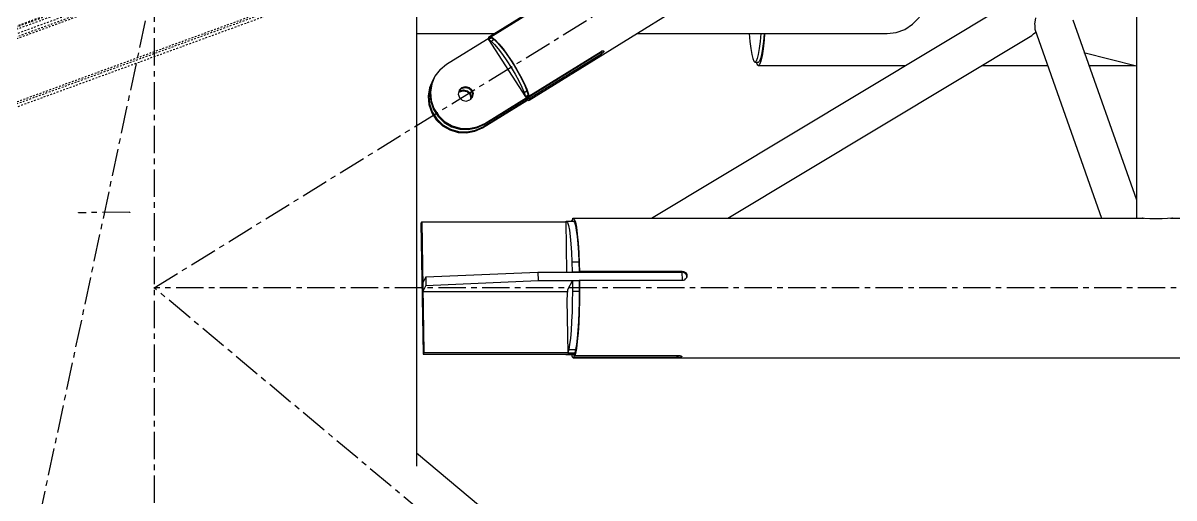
# Model space of a CAD drawing. Header units: millimetres. Extents: x 5143 to 30813, y 232 to 21408.
# Drawn here: x 23391.9 to 23726.2, y 17229.3 to 17367.2 of the extents above; entities that cross this region are included whole.
import ezdxf

# ---------------------------------------------------------------- set-up
doc = ezdxf.new("R2010")
doc.units = ezdxf.units.MM
doc.header["$LTSCALE"] = 0.25
for name, pattern in [('CENTER', [50.8, 31.75, -6.35, 6.35, -6.35]), ('XKITLINE00', [0]), ('XKITLINE02', [4, 2, -2])]:
    doc.linetypes.add(name, pattern=pattern)

msp = doc.modelspace()

# ---------------------------------------------------------------- linework, layer by layer
at = {"color": 8, "linetype": 'CENTER'}
for p, q in [((23430, 17654.86), (23430, 16010.75)), ((23430, 17290.27), (23720.98, 17470.27)), ((23430, 17380.27), (23255, 16560.27)), ((23422.87, 17312.23), (23408.05, 17312.1)), ((25173.61, 15830.27), (23430, 17290.27)), ((24815.87, 17290.27), (23430, 17290.27))]:
    msp.add_line(p, q, dxfattribs=at)
at = {"color": 8, "linetype": 'XKITLINE00'}
for p, q in [((23506.2, 17524.52), (23506.2, 17238.51)), ((23715.28, 17450.24), (23715.28, 17310.57)), ((23527.07, 17363.13), (23646.9, 17437.26)), ((23538.85, 17344.8), (23658.68, 17418.93)), ((23527.36, 17363.29), (23548.31, 17376.25)), ((23527.76, 17363.19), (23548.72, 17376.16)), ((23574.43, 17310.57), (23677.12, 17372.21)), ((23648, 17365.35), (23650.29, 17366.85)), ((23650.29, 17366.85), (23652.31, 17368.85)), ((23686.02, 17368.72), (23685.72, 17366.91)), ((23685.72, 17366.91), (23685.74, 17366.7)), ((23685.74, 17366.7), (23685.74, 17365.42)), ((23696.79, 17368.13), (23715.28, 17315.86)), ((23506.2, 17364.12), (23528.67, 17364.12)), ((23514.91, 17355.27), (23527.74, 17363.2)), ((23527.07, 17363.13), (23527.36, 17363.29)), ((23527.36, 17363.29), (23527.5, 17363.06)), ((23527.74, 17363.2), (23527.94, 17362.89)), ((23527.76, 17363.19), (23527.95, 17362.9)), ((23527.76, 17363.19), (23528.08, 17363.06)), ((23527.77, 17363.14), (23527.79, 17363.15)), ((23570.09, 17364.12), (23642.91, 17364.12)), ((23596.58, 17310.57), (23684.92, 17363.6)), ((23602.83, 17364.12), (23603.04, 17361.83)), ((23606.15, 17364.12), (23605.95, 17361.83)), ((23607.15, 17364.12), (23606.94, 17361.83)), ((23607.26, 17364.12), (23607.12, 17362.31)), ((23642.91, 17364.12), (23645.5, 17364.44)), ((23645.5, 17364.44), (23648, 17365.35)), ((23684.92, 17363.6), (23685.41, 17364.02)), ((23685.41, 17364.02), (23686.05, 17364.55)), ((23685.74, 17365.42), (23705.14, 17310.57)), ((23527.07, 17363.13), (23527.03, 17362.77)), ((23527.11, 17362.38), (23527.95, 17362.9)), ((23527.11, 17362.38), (23527.86, 17361.88)), ((23527.11, 17362.38), (23537.78, 17345.78)), ((23527.86, 17361.88), (23528.7, 17362.4)), ((23527.86, 17361.88), (23528.81, 17360.96)), ((23527.95, 17362.9), (23528.7, 17362.4)), ((23528.08, 17363.06), (23528.97, 17362.33)), ((23528.7, 17362.4), (23529.65, 17361.48)), ((23528.81, 17360.96), (23529.93, 17359.67)), ((23528.97, 17362.33), (23530.06, 17361.18)), ((23529.65, 17361.48), (23530.77, 17360.19)), ((23530.06, 17361.18), (23531.29, 17359.67)), ((23530.77, 17360.19), (23532, 17358.6)), ((23603.04, 17361.83), (23603.29, 17359.75)), ((23605.95, 17361.83), (23605.69, 17359.75)), ((23606.94, 17361.83), (23606.69, 17359.75)), ((23607.12, 17362.31), (23606.85, 17359.73)), ((23525.86, 17337.76), (23559.64, 17358.66)), ((23529.93, 17359.67), (23531.16, 17358.08)), ((23531.16, 17358.08), (23532.43, 17356.26)), ((23531.29, 17359.67), (23532.61, 17357.87)), ((23532, 17358.6), (23533.27, 17356.78)), ((23532.61, 17357.87), (23533.94, 17355.88)), ((23533.27, 17356.78), (23534.53, 17354.82)), ((23538.75, 17345.84), (23559.71, 17358.8)), ((23538.81, 17346), (23559.76, 17358.97)), ((23538.91, 17345.31), (23559.86, 17358.28)), ((23559.63, 17358.64), (23559.86, 17358.28)), ((23559.71, 17358.8), (23559.64, 17358.66)), ((23559.67, 17358.91), (23559.71, 17358.8)), ((23559.69, 17358.76), (23559.82, 17358.84)), ((23559.76, 17358.97), (23559.99, 17359.08)), ((23559.82, 17358.84), (23560.02, 17359)), ((23559.82, 17358.84), (23560.09, 17358.42)), ((23559.86, 17358.28), (23560.09, 17358.42)), ((23559.99, 17359.08), (23560.2, 17359.15)), ((23560.02, 17359), (23560.18, 17359.14)), ((23560.09, 17358.42), (23560.29, 17358.58)), ((23560.2, 17359.15), (23560.38, 17359.16)), ((23560.29, 17358.58), (23560.45, 17358.73)), ((23560.38, 17359.16), (23560.5, 17359.11)), ((23560.54, 17358.83), (23560.45, 17358.73)), ((23560.5, 17359.11), (23560.56, 17359.01)), ((23560.55, 17358.86), (23560.54, 17358.83)), ((23560.56, 17359.01), (23560.55, 17358.86)), ((23603.29, 17359.75), (23603.57, 17358.08)), ((23603.57, 17358.08), (23603.87, 17356.86)), ((23603.87, 17356.86), (23604.18, 17356.12)), ((23605.12, 17356.86), (23604.81, 17356.12)), ((23605.41, 17358.08), (23605.12, 17356.86)), ((23605.69, 17359.75), (23605.41, 17358.08)), ((23606.11, 17356.86), (23605.8, 17356.12)), ((23606.41, 17358.08), (23606.11, 17356.86)), ((23606.54, 17357.64), (23606.2, 17356.12)), ((23606.69, 17359.75), (23606.41, 17358.08)), ((23606.85, 17359.73), (23606.54, 17357.64)), ((23700.06, 17358.68), (23715.28, 17354.79)), ((23513, 17353.74), (23511.53, 17351.8)), ((23513, 17353.74), (23514.91, 17355.27)), ((23532.43, 17356.26), (23533.69, 17354.3)), ((23533.69, 17354.3), (23534.87, 17352.3)), ((23533.94, 17355.88), (23535.23, 17353.79)), ((23534.53, 17354.82), (23535.71, 17352.82)), ((23535.23, 17353.79), (23536.4, 17351.72)), ((23604.18, 17356.12), (23604.49, 17355.87)), ((23604.49, 17355.87), (23604.81, 17356.12)), ((23604.49, 17355.87), (23605.49, 17355.87)), ((23604.87, 17355.87), (23605.13, 17355.19)), ((23605.13, 17355.19), (23605.49, 17354.87)), ((23605.49, 17355.87), (23605.8, 17356.12)), ((23605.49, 17354.87), (23605.85, 17355.19)), ((23605.49, 17354.87), (23648.24, 17354.87)), ((23606.2, 17356.12), (23605.85, 17355.19)), ((23670.39, 17354.87), (23689.47, 17354.87)), ((23701.4, 17354.87), (23714.96, 17354.87)), ((23510.91, 17350.58), (23509.95, 17348.34)), ((23511.04, 17350.84), (23510.09, 17348.6)), ((23511.4, 17351.54), (23510.44, 17349.3)), ((23511.53, 17351.8), (23510.58, 17349.56)), ((23511.04, 17350.84), (23510.91, 17350.58)), ((23511.18, 17351.02), (23511.04, 17350.84)), ((23511.53, 17351.8), (23511.4, 17351.54)), ((23534.87, 17352.3), (23535.92, 17350.36)), ((23535.71, 17352.82), (23536.76, 17350.88)), ((23535.92, 17350.36), (23536.78, 17348.57)), ((23536.4, 17351.72), (23537.4, 17349.75)), ((23536.76, 17350.88), (23537.62, 17349.08)), ((23509.95, 17348.34), (23509.57, 17345.93)), ((23510.09, 17348.6), (23509.71, 17346.19)), ((23510.44, 17349.3), (23510.06, 17346.89)), ((23510.06, 17346.89), (23510.28, 17344.45)), ((23510.58, 17349.56), (23510.2, 17347.15)), ((23510.2, 17347.15), (23510.41, 17344.71)), ((23518.55, 17347.65), (23518.31, 17346.58)), ((23518.31, 17346.58), (23518.65, 17345.53)), ((23518.67, 17347.22), (23518.39, 17346.92)), ((23518.8, 17347.49), (23518.42, 17347.08)), ((23519.16, 17348.18), (23518.51, 17347.49)), ((23519.29, 17348.45), (23518.55, 17347.65)), ((23518.67, 17347.22), (23519.72, 17347.54)), ((23518.8, 17347.49), (23519.86, 17347.8)), ((23519.16, 17348.18), (23520.22, 17348.5)), ((23519.29, 17348.45), (23520.35, 17348.76)), ((23519.72, 17347.54), (23520.81, 17347.29)), ((23519.86, 17347.8), (23520.94, 17347.55)), ((23520.22, 17348.5), (23521.3, 17348.25)), ((23520.35, 17348.76), (23521.43, 17348.51)), ((23520.81, 17347.29), (23521.63, 17346.54)), ((23520.94, 17347.55), (23521.76, 17346.8)), ((23521.3, 17348.25), (23522.12, 17347.5)), ((23521.43, 17348.51), (23522.25, 17347.76)), ((23521.63, 17346.54), (23521.96, 17345.49)), ((23521.76, 17346.8), (23522.1, 17345.75)), ((23522.12, 17347.5), (23522.46, 17346.45)), ((23522.25, 17347.76), (23522.59, 17346.71)), ((23522.46, 17346.45), (23522.25, 17345.54)), ((23522.59, 17346.71), (23522.35, 17345.65)), ((23536.78, 17348.57), (23537.41, 17347.01)), ((23537.4, 17349.75), (23538.18, 17348)), ((23537.41, 17347.01), (23538.25, 17347.53)), ((23537.41, 17347.01), (23537.78, 17345.78)), ((23537.62, 17349.08), (23538.25, 17347.53)), ((23538.18, 17348), (23538.69, 17346.54)), ((23538.25, 17347.53), (23538.62, 17346.3)), ((23538.69, 17346.54), (23538.81, 17346)), ((23509.57, 17345.93), (23509.79, 17343.49)), ((23509.71, 17346.19), (23509.92, 17343.75)), ((23509.79, 17343.49), (23510.59, 17341.16)), ((23509.92, 17343.75), (23510.72, 17341.42)), ((23510.28, 17344.45), (23511.08, 17342.12)), ((23510.41, 17344.71), (23511.21, 17342.38)), ((23518.65, 17345.53), (23519.47, 17344.78)), ((23519.47, 17344.78), (23520.55, 17344.53)), ((23520.55, 17344.53), (23521.61, 17344.85)), ((23522.35, 17345.65), (23521.61, 17344.85)), ((23521.96, 17345.49), (23521.89, 17345.15)), ((23522.1, 17345.75), (23521.99, 17345.25)), ((23525.37, 17336.8), (23538.19, 17344.74)), ((23525.5, 17337.06), (23537.5, 17344.49)), ((23525.99, 17338.03), (23538.82, 17345.96)), ((23537.28, 17344.83), (23537.54, 17344.43)), ((23537.54, 17344.43), (23537.69, 17344.49)), ((23537.69, 17344.49), (23538.53, 17345.01)), ((23537.8, 17344.62), (23537.69, 17344.49)), ((23537.78, 17345.78), (23538.62, 17346.3)), ((23537.86, 17344.82), (23537.8, 17344.62)), ((23537.84, 17345.16), (23537.88, 17345.1)), ((23537.86, 17344.82), (23538.7, 17345.34)), ((23537.88, 17345.1), (23537.86, 17344.82)), ((23537.88, 17345.1), (23538.71, 17345.61)), ((23538.24, 17344.83), (23538.19, 17344.74)), ((23538.21, 17344.77), (23538.41, 17344.9)), ((23538.39, 17344.92), (23538.57, 17344.65)), ((23538.64, 17345.14), (23538.53, 17345.01)), ((23538.57, 17344.65), (23538.85, 17344.8)), ((23538.6, 17346.29), (23538.82, 17345.96)), ((23538.62, 17346.3), (23538.81, 17346)), ((23538.7, 17345.34), (23538.64, 17345.14)), ((23538.67, 17345.68), (23538.91, 17345.31)), ((23538.67, 17345.68), (23538.71, 17345.61)), ((23538.71, 17345.61), (23538.7, 17345.34)), ((23538.82, 17345.96), (23538.75, 17345.84)), ((23538.91, 17345.31), (23538.85, 17344.8)), ((23510.59, 17341.16), (23511.92, 17339.08)), ((23510.72, 17341.42), (23512.06, 17339.34)), ((23511.08, 17342.12), (23512.41, 17340.04)), ((23511.21, 17342.38), (23512.55, 17340.31)), ((23512.41, 17340.04), (23514.21, 17338.33)), ((23512.55, 17340.31), (23514.34, 17338.6)), ((23511.92, 17339.08), (23513.72, 17337.37)), ((23512.06, 17339.34), (23513.85, 17337.63)), ((23513.72, 17337.37), (23515.87, 17336.13)), ((23513.85, 17337.63), (23516, 17336.39)), ((23514.21, 17338.33), (23516.36, 17337.09)), ((23514.34, 17338.6), (23516.49, 17337.35)), ((23516, 17336.39), (23518.38, 17335.69)), ((23516.36, 17337.09), (23518.74, 17336.39)), ((23516.49, 17337.35), (23518.87, 17336.65)), ((23518.74, 17336.39), (23521.21, 17336.27)), ((23518.87, 17336.65), (23521.34, 17336.53)), ((23521.21, 17336.27), (23523.63, 17336.74)), ((23521.34, 17336.53), (23523.76, 17337)), ((23523.14, 17335.77), (23525.37, 17336.8)), ((23523.27, 17336.04), (23525.5, 17337.06)), ((23523.63, 17336.74), (23525.86, 17337.76)), ((23523.76, 17337), (23523.63, 17336.74)), ((23523.76, 17337), (23525.99, 17338.03)), ((23525.5, 17337.06), (23525.37, 17336.8)), ((23525.99, 17338.03), (23525.86, 17337.76)), ((23515.87, 17336.13), (23518.25, 17335.43)), ((23518.25, 17335.43), (23520.72, 17335.31)), ((23518.38, 17335.69), (23520.85, 17335.57)), ((23520.72, 17335.31), (23523.14, 17335.77)), ((23520.85, 17335.57), (23523.27, 17336.04)), ((23523.27, 17336.04), (23523.14, 17335.77)), ((23549.5, 17309.55), (23549.78, 17309.65)), ((23549.78, 17309.65), (23551.77, 17309.65)), ((23549.78, 17309.65), (23550.06, 17309.25)), ((23551.24, 17309.91), (23551.15, 17309.65)), ((23551.24, 17309.91), (23551.49, 17309.91)), ((23551.24, 17309.91), (23551.25, 17309.65)), ((23551.48, 17310.38), (23551.69, 17310.57)), ((23551.48, 17310.38), (23551.5, 17309.65)), ((23551.69, 17310.57), (23552.01, 17310.27)), ((23551.69, 17310.57), (23717.45, 17310.57)), ((23551.77, 17309.65), (23552.05, 17309.25)), ((23552.01, 17310.27), (23552.32, 17309.35)), ((23716.41, 17310.57), (23716.93, 17310.62)), ((23716.92, 17310.57), (23717.19, 17310.6)), ((23716.93, 17310.62), (23717.63, 17310.56)), ((23717.63, 17310.56), (23719.22, 17310.47)), ((23719.22, 17310.47), (23720.98, 17310.43)), ((23720.98, 17310.43), (23722.74, 17310.44)), ((23722.74, 17310.44), (23724.33, 17310.5)), ((23724.33, 17310.5), (23725.59, 17310.61)), ((23725.22, 17310.57), (23961.83, 17310.57)), ((23725.59, 17310.61), (23725.71, 17310.62)), ((23725.71, 17310.62), (23726.02, 17310.57)), ((23507.67, 17309.5), (23507.45, 17309.06)), ((23507.45, 17309.06), (23508.06, 17271.05)), ((23507.67, 17309.5), (23508.29, 17271.49)), ((23507.67, 17309.5), (23549.5, 17309.5)), ((23549.5, 17309.55), (23549.74, 17294.88)), ((23550.06, 17309.25), (23550.33, 17308.37)), ((23550.33, 17308.37), (23550.59, 17307.02)), ((23550.59, 17307.02), (23550.82, 17305.24)), ((23552.05, 17309.25), (23552.32, 17308.37)), ((23552.32, 17309.35), (23552.61, 17307.86)), ((23552.32, 17308.37), (23552.58, 17307.02)), ((23552.58, 17307.02), (23552.81, 17305.24)), ((23552.61, 17307.86), (23552.88, 17305.83)), ((23550.82, 17305.24), (23551.02, 17303.08)), ((23551.02, 17303.08), (23551.19, 17300.59)), ((23552.81, 17305.24), (23553.02, 17303.08)), ((23552.88, 17305.83), (23553.1, 17303.32)), ((23553.02, 17303.08), (23553.19, 17300.59)), ((23553.1, 17303.32), (23553.29, 17300.42)), ((23551.19, 17300.59), (23551.32, 17297.83)), ((23553.19, 17300.59), (23553.32, 17297.83)), ((23553.29, 17300.42), (23553.43, 17297.22)), ((23551.32, 17297.83), (23553.32, 17297.83)), ((23551.32, 17297.83), (23551.41, 17294.89)), ((23553.32, 17297.83), (23553.41, 17294.89)), ((23553.43, 17297.22), (23553.48, 17295.13)), ((23508.86, 17293.47), (23507.96, 17291.72)), ((23508.86, 17293.47), (23541.45, 17294.88)), ((23508.86, 17293.47), (23508.9, 17291.01)), ((23541.45, 17294.88), (23551.41, 17294.88)), ((23541.45, 17294.88), (23541.49, 17292.42)), ((23551.41, 17294.89), (23553.41, 17294.89)), ((23551.41, 17294.89), (23551.41, 17294.88)), ((23551.41, 17294.88), (23583.27, 17294.88)), ((23553.48, 17295.13), (23553.4, 17294.98)), ((23553.4, 17294.92), (23583.25, 17294.92)), ((23553.41, 17294.89), (23553.4, 17294.88)), ((23553.48, 17295.13), (23583.35, 17295.13)), ((23581.6, 17294.92), (23581.6, 17294.88)), ((23583.35, 17295.13), (23583.25, 17294.92)), ((23583.25, 17294.92), (23583.6, 17294.88)), ((23583.27, 17294.88), (23583.31, 17292.47)), ((23583.35, 17295.13), (23583.7, 17295.08)), ((23583.7, 17295.08), (23583.6, 17294.88)), ((23583.6, 17294.88), (23583.92, 17294.75)), ((23583.7, 17295.08), (23584.03, 17294.95)), ((23583.92, 17294.75), (23584.21, 17294.54)), ((23584.03, 17294.95), (23584.31, 17294.75)), ((23584.21, 17294.54), (23584.43, 17294.27)), ((23584.31, 17294.75), (23584.53, 17294.47)), ((23584.55, 17293.15), (23584.34, 17292.87)), ((23584.43, 17294.27), (23584.57, 17293.95)), ((23584.58, 17293.27), (23584.51, 17293.08)), ((23584.53, 17294.47), (23584.67, 17294.16)), ((23584.69, 17293.47), (23584.55, 17293.15)), ((23584.57, 17293.95), (23584.62, 17293.59)), ((23584.62, 17293.59), (23584.58, 17293.27)), ((23584.67, 17294.16), (23584.73, 17293.8)), ((23584.73, 17293.8), (23584.69, 17293.47)), ((23507.96, 17291.72), (23508, 17289.26)), ((23508.9, 17291.01), (23508, 17289.26)), ((23508.9, 17291.01), (23541.49, 17292.42)), ((23541.49, 17292.42), (23551.45, 17292.42)), ((23550.05, 17289.7), (23549.87, 17286.8)), ((23551.45, 17292.43), (23550.05, 17289.7)), ((23551.45, 17292.43), (23551.46, 17289.32)), ((23551.45, 17292.43), (23553.44, 17292.43)), ((23553.44, 17292.43), (23553.45, 17289.32)), ((23553.44, 17292.42), (23553.49, 17292.42)), ((23553.52, 17292.47), (23553.45, 17292.32)), ((23553.54, 17290.27), (23553.51, 17286.75)), ((23553.52, 17292.47), (23583.4, 17292.47)), ((23553.52, 17292.47), (23553.54, 17290.27)), ((23583.4, 17292.47), (23583.74, 17292.52)), ((23583.74, 17292.52), (23584.07, 17292.65)), ((23584.07, 17292.65), (23584.34, 17292.87)), ((23508, 17289.26), (23550.02, 17289.26)), ((23549.87, 17286.8), (23550.11, 17271.43)), ((23551.43, 17286.24), (23551.34, 17283.27)), ((23551.46, 17289.32), (23551.43, 17286.24)), ((23551.46, 17289.32), (23553.45, 17289.32)), ((23553.42, 17286.24), (23553.34, 17283.27)), ((23553.45, 17289.32), (23553.42, 17286.24)), ((23553.51, 17286.75), (23553.43, 17283.33)), ((23551.34, 17283.27), (23551.22, 17280.47)), ((23553.34, 17283.27), (23553.21, 17280.47)), ((23553.43, 17283.33), (23553.29, 17280.12)), ((23551.22, 17280.47), (23551.06, 17277.93)), ((23553.21, 17280.47), (23553.05, 17277.93)), ((23553.29, 17280.12), (23553.1, 17277.23)), ((23551.06, 17277.93), (23550.86, 17275.7)), ((23553.05, 17277.93), (23552.85, 17275.7)), ((23553.1, 17277.23), (23552.88, 17274.72)), ((23550.63, 17273.84), (23550.38, 17272.41)), ((23550.86, 17275.7), (23550.63, 17273.84)), ((23552.63, 17273.84), (23552.38, 17272.41)), ((23552.88, 17274.72), (23552.61, 17272.69)), ((23552.85, 17275.7), (23552.63, 17273.84)), ((23508.29, 17271.49), (23508.06, 17271.05)), ((23508.06, 17271.05), (23552.12, 17271.05)), ((23508.29, 17271.49), (23550.11, 17271.49)), ((23549.5, 17271.05), (23549.59, 17270.91)), ((23549.59, 17270.91), (23549.89, 17271)), ((23549.59, 17270.91), (23551.59, 17270.91)), ((23549.89, 17271.05), (23549.89, 17271)), ((23549.89, 17271), (23551.88, 17271)), ((23550.38, 17272.41), (23550.11, 17271.43)), ((23550.11, 17271.43), (23552.11, 17271.43)), ((23550.38, 17272.41), (23552.38, 17272.41)), ((23551.15, 17270.91), (23551.36, 17270.28)), ((23551.36, 17270.28), (23551.69, 17269.97)), ((23551.59, 17270.91), (23551.88, 17271)), ((23551.69, 17269.97), (23551.89, 17270.17)), ((23551.69, 17269.97), (24815.87, 17269.97)), ((23551.87, 17270.99), (23551.89, 17270.17)), ((23551.88, 17271.05), (23551.88, 17271)), ((23551.89, 17270.17), (23581.76, 17270.17)), ((23552.38, 17272.41), (23552.11, 17271.43)), ((23552.12, 17271.46), (23552.13, 17270.64)), ((23552.32, 17271.2), (23552.13, 17270.64)), ((23552.13, 17270.64), (23582, 17270.64)), ((23552.61, 17272.69), (23552.32, 17271.2)), ((23581.75, 17270.64), (23581.76, 17270.17)), ((23581.76, 17270.17), (23582.11, 17270.17)), ((23582, 17270.64), (23582.35, 17270.63)), ((23582.11, 17270.64), (23582.11, 17270.17)), ((23582.11, 17270.17), (23582.45, 17270.18)), ((23582.35, 17270.63), (23582.66, 17270.59)), ((23582.45, 17270.18), (23582.75, 17270.2)), ((23582.66, 17270.59), (23582.92, 17270.54)), ((23582.75, 17270.2), (23582.99, 17270.23)), ((23582.92, 17270.54), (23583.11, 17270.46)), ((23582.99, 17270.23), (23583.15, 17270.25)), ((23583.11, 17270.46), (23583.21, 17270.38)), ((23583.15, 17270.25), (23583.23, 17270.28)), ((23583.21, 17270.38), (23583.23, 17270.28)), ((23506.2, 17242.36), (24301.8, 16576.16))]:
    msp.add_line(p, q, dxfattribs=at)
at = {"color": 3, "linetype": 'XKITLINE02'}
for p, q in [((23375.58, 17361.1), (23629.86, 17454.02)), ((23374.64, 17360.47), (23628.32, 17453.17)), ((23383.08, 17360.7), (23636.72, 17453.4)), ((23383.44, 17360.27), (23637.4, 17453.08)), ((23386.22, 17342.36), (23640.55, 17435.32)), ((23386.39, 17342.99), (23641, 17436.05)), ((23375.86, 17360.25), (23506.2, 17407.88)), ((23382.93, 17361.55), (23506.2, 17406.6)), ((23386.67, 17341.62), (23536.61, 17396.42))]:
    msp.add_line(p, q, dxfattribs=at)
at = {"color": 8, "linetype": 'XKITLINE00'}
for centre in [(23408.05, 17312.1), (23422.87, 17312.23), (23430, 17290.27), (23430, 17290.27), (23430, 17290.27)]:
    msp.add_circle(centre, 0.05, dxfattribs=at)

doc.saveas('drawing.dxf')
